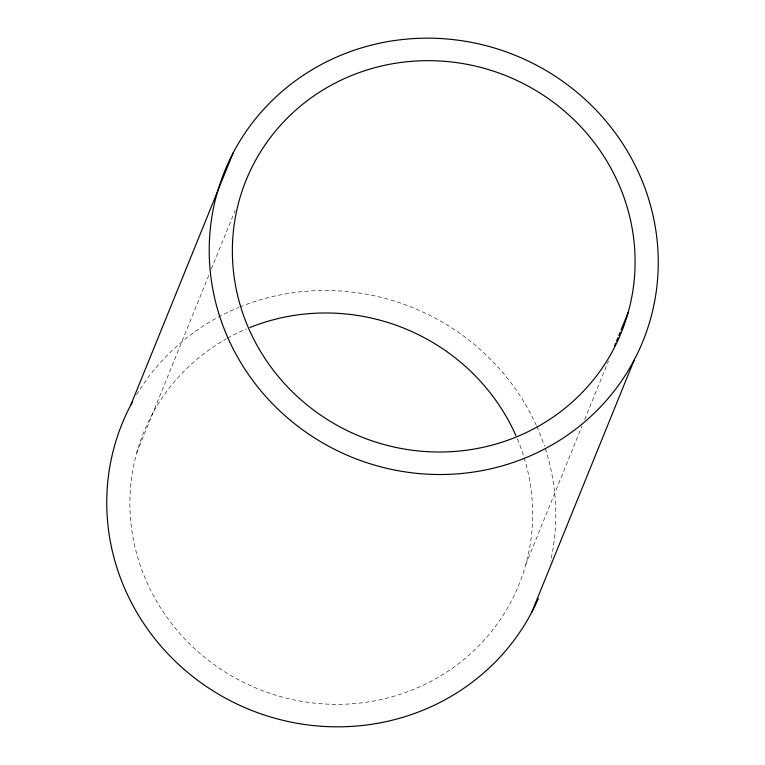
<?xml version="1.0" encoding="UTF-8"?>
<svg xmlns="http://www.w3.org/2000/svg" width="765" height="765" viewBox="0 0 765 765"><rect width="100%" height="100%" fill="white"/><g stroke="black" fill="none" stroke-linecap="round" stroke-linejoin="round"><path stroke-width="0.57" stroke-dasharray="3.83 2.87" d="M136.763 452.727L209.572 273.44M211.37 269.012L235.18 210.356M525.775 564.608L581.945 426.268M584.642 419.622L608.462 360.965M136.6 394.74A225.752 216.897 22.1 0 1 238.728 307.454M239.828 307.004A225.752 216.897 22.1 0 1 536.322 425.397M536.81 426.478A225.752 216.897 22.1 0 1 544.527 446.225M545.273 448.491A225.752 216.897 22.1 0 1 550.561 561.405M524.178 457.757A202.486 194.54 22.1 0 1 405.326 692.574A202.486 194.54 22.1 0 1 151.011 590.982A202.486 194.54 22.1 0 1 226.44 338.809M227.482 338.226A202.486 194.54 22.1 0 1 246.531 328.921M517.331 438.89A202.486 194.54 22.1 0 1 523.824 456.638"/><path stroke-width="1.15" d="M130.815 404.991L233.277 152.665M614.305 346.583L615.653 343.265M616.552 341.047L617.9 337.728M618.799 335.519L620.147 332.192M621.046 329.983L628.237 312.273M531.723 612.335L634.185 360.009A225.752 216.897 22.1 0 0 421.085 38.25A225.752 216.897 22.1 0 0 245.919 370.748A225.752 216.897 22.1 0 0 634.185 360.009M538.359 598.526A225.752 216.897 22.1 0 1 235.63 703.379A225.752 216.897 22.1 0 1 132.479 401.893M249.82 327.563A202.486 194.54 22.1 0 1 515.926 435.62M259.316 349.376A202.486 194.54 22.1 0 0 608.108 358.9A202.486 194.54 22.1 0 0 433.774 60.731A202.486 194.54 22.1 0 0 259.316 349.376"/></g></svg>
